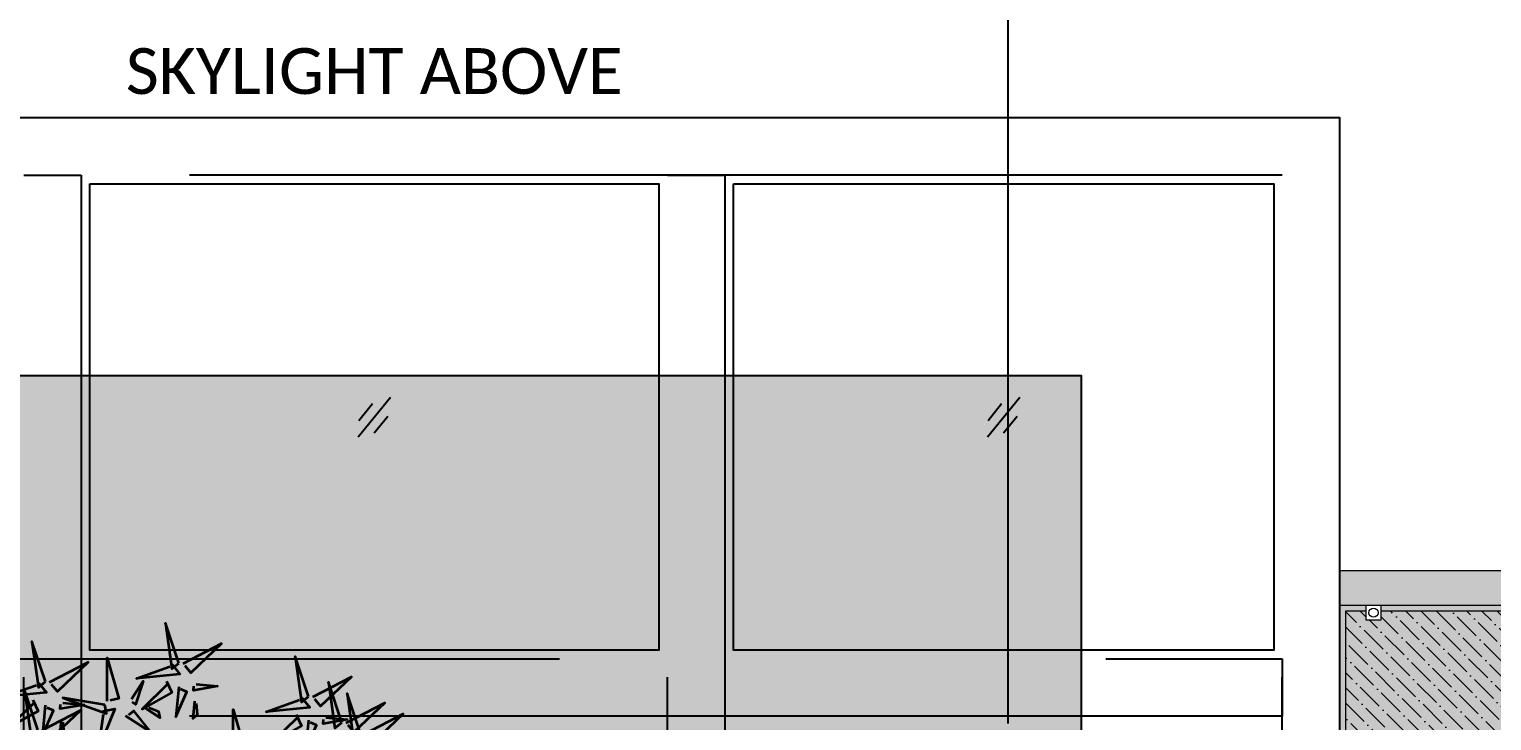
# Model space of a CAD drawing. Header units: millimetres. Extents: x -3567 to 83618, y -21481 to 19784.
# Drawn here: x 4691 to 7240, y 7134 to 8339 of the extents above; entities that cross this region are included whole.
import ezdxf
from ezdxf.enums import TextEntityAlignment as Align

# ---------------------------------------------------------------- set-up
doc = ezdxf.new("R2010")
doc.units = ezdxf.units.MM
doc.header["$LTSCALE"] = 150
doc.linetypes.add('ACAD_ISO10W100', pattern=[18, 12, -3, 0, -3])
doc.linetypes.add('DASHED', pattern=[19.05, 12.7, -6.35])
for name, color, linetype in [('ad-Elevation 10', 8, 'Continuous'), ('ad-Furniture', 8, 'Continuous'), ('ad-Glass Sectionline', 140, 'Continuous'), ('ad-Section Line', 2, 'Continuous'), ('ad-Text main', 7, 'Continuous')]:
    doc.layers.add(name, color=color, linetype=linetype)
doc.layers.add('ad-Landscape', color=7, linetype='Continuous', true_color=0x007f00)
doc.layers.add('ad-Landscape 2', color=7, linetype='Continuous', lineweight=35, true_color=0x264c00)
doc.styles.add('ARIAL', font='arial.ttf')
doc.styles.get("Standard").update_dxf_attribs({"font": 'calibril.ttf'})

# ---------------------------------------------------------------- blocks, each defined once
blk = doc.blocks.new('enuklfk')
at = {"layer": 'ad-Section Line', "linetype": 'ACAD_ISO10W100', "ltscale": 0.5}
blk.add_line((-3847.77, 0), (829.32, 0), dxfattribs=at)
at = {"layer": 'ad-Section Line', "linetype": 'Continuous', "style": 'ARIAL', "width": 0.8}
blk.add_attdef('SECTION-LETTER', text='', height=80, rotation=2340, dxfattribs=at).set_placement((916.85, 0), align=Align.MIDDLE)
blk = doc.blocks.new('zw$4759')
at = {"layer": 'ad-Section Line', "xscale": 4.313292429215453, "yscale": 4.313292429215453, "zscale": 4.313292429215453, "rotation": 90}
blk.add_blockref('enuklfk', (6397.4, -1540.2), dxfattribs=at)
blk = doc.blocks.new('zw$B417')
at = {"layer": 'ad-Furniture', "lineweight": 5, "ltscale": 1.8, "transparency": 33554559}
h = blk.add_hatch(color=256, dxfattribs=at)
h.dxf.hatch_style = 1
h.paths.add_polyline_path([(640, 300), (-640, 300), (-640, 254.3), (-630, 254.3), (-630, 290), (630, 290), (630, 254.3), (640, 254.3)])
h.paths.add_polyline_path([(-630, 227.9), (-640, 227.9), (-640, -227.9), (-630, -227.9)])
h.paths.add_polyline_path([(-630, -254.3), (-640, -254.3), (-640, -300), (640, -300), (640, -254.3), (630, -254.3), (630, -290), (-630, -290)])
h.paths.add_polyline_path([(640, 227.9), (630, 227.9), (630, -227.9), (640, -227.9)])
h = blk.add_hatch(color=256, dxfattribs=at)
h.dxf.hatch_style = 1
h.paths.add_polyline_path([(630, 227.9), (614.7, 227.9), (614.7, 254.3), (630, 254.3), (630, 290), (-630, 290), (-630, 254.3), (-614.7, 254.3), (-614.7, 227.9), (-630, 227.9), (-630, -227.9), (-614.7, -227.9), (-614.7, -254.3), (-630, -254.3), (-630, -290), (630, -290), (630, -254.3), (614.7, -254.3), (614.7, -227.9), (630, -227.9)])
at = {"layer": 'ad-Furniture', "lineweight": 5, "ltscale": 0.1, "transparency": 33554585}
h = blk.add_hatch(dxfattribs=at)
h.set_pattern_fill('ANSI36', color=256, scale=150)
h.set_pattern_definition([(45, (-630, -90), (9.9437, 36.4602), [46.875, -9.375, 0, -9.375])])
h.paths.add_polyline_path([(-630, -227.9), (-614.7, -227.9), (-614.7, -254.3), (-630, -254.3), (-630, -290), (630, -290), (630, -54.3), (614.7, -54.3), (614.7, -27.9), (630, -27.9), (630, 227.9), (614.7, 227.9), (614.7, 254.3), (630, 254.3), (630, 290), (-630, 290), (-630, 254.3), (-614.7, 254.3), (-614.7, 227.9), (-630, 227.9)])
at = {"layer": 'ad-Furniture', "lineweight": 5, "ltscale": 1.8, "transparency": 33554559}
h = blk.add_hatch(color=256, dxfattribs=at)
h.dxf.hatch_style = 1
h.paths.add_polyline_path([(700, 300), (640, 300), (640, -300), (700, -300)])
at = {"layer": 'ad-Furniture', "lineweight": 13, "ltscale": 1.8}
for p, q in [((700, 300), (-700, 300)), ((640, -300), (640, 300)), ((700, -300), (700, 300))]:
    blk.add_line(p, q, dxfattribs=at)
at = {"layer": 'ad-Furniture', "lineweight": 5, "ltscale": 1.8}
for points in [[(630, 254.3), (630, 290), (-630, 290), (-630, 254.3)], [(630, -227.9), (630, 227.9)]]:
    blk.add_lwpolyline(points, dxfattribs=at)
blk.add_lwpolyline([(640, 254.3), (614.7, 254.3), (614.7, 227.9), (640, 227.9)], close=True, dxfattribs=at)
blk.add_circle((627.3, 241.1), 8.08, dxfattribs=at)
blk = doc.blocks.new('bamboo')
at = {"layer": 'ad-Landscape 2'}
for points in [[(103.7, 1424.7), (54.4, 1572.3), (77.9, 1403.4), (103.7, 1424.7)], [(-387.8, 1356.5), (-437.1, 1504.1), (-413.6, 1335.2), (-387.8, 1356.5)], [(119.4, 1423.2), (261.4, 1496.7), (147.9, 1388.7), (126.6, 1414.5)], [(-372, 1355), (-230.1, 1428.5), (-343.6, 1320.5), (-364.9, 1346.4)], [(-160.7, 1284.9), (-160, 1444.8), (-116.9, 1294.1), (-149.7, 1287.2)], [(79.4, 1419.1), (107.8, 1384.6), (-52.4, 1368.4), (70.8, 1412)], [(581.6, 1302), (532.2, 1449.6), (555.7, 1280.7), (581.6, 1302)], [(-412.1, 1350.9), (-383.7, 1316.4), (-543.9, 1300.2), (-420.7, 1343.8)], [(-70.9, 1292.4), (-27.7, 1358.5), (-55.4, 1272.9), (-68.6, 1281.5)], [(57.7, 1357.7), (77.5, 1316.1), (-31.5, 1255.3), (64.8, 1349.1)], [(167.7, 1347.1), (246.3, 1339.5), (157.6, 1324.2), (159.1, 1340)], [(597.3, 1300.4), (739.2, 1374), (625.7, 1265.9), (604.4, 1291.8)], [(704.4, 1206.5), (655.1, 1354.1), (678.6, 1185.2), (704.4, 1206.5)], [(-415.1, 1179.2), (-464.4, 1326.8), (-440.9, 1157.9), (-415.1, 1179.2)], [(-169.3, 1271.7), (-323, 1296.4), (-162.4, 1238.9), (-169.3, 1271.7)], [(103.3, 1337.4), (92.8, 1227.4), (133.3, 1318.7), (110.4, 1328.8)], [(557.2, 1296.4), (585.7, 1261.9), (425.4, 1245.7), (548.6, 1289.3)], [(772.7, 1165.6), (723.3, 1313.2), (746.9, 1144.3), (772.7, 1165.6)], [(-433.8, 1289.5), (-414, 1248), (-523, 1187.1), (-426.7, 1280.9)], [(-399.4, 1177.7), (-257.4, 1251.3), (-370.9, 1143.2), (-392.2, 1169.1)], [(-388.2, 1269.3), (-398.7, 1159.2), (-358.2, 1250.5), (-381.1, 1260.6)], [(-323.8, 1278.9), (-245.2, 1271.3), (-333.9, 1256.1), (-332.4, 1271.8)], [(-175.7, 1247.6), (-131.9, 1256.8), (-191.9, 1107.3), (-173.4, 1236.6)], [(-92.2, 1230.9), (0.4, 1170.5), (-61.7, 1248.7), (-81.3, 1233.2)], [(-18, 1257.9), (35, 1223.4), (30.4, 1245.3), (-7, 1260.2)], [(161.7, 1284.2), (155.7, 1221.3), (172.9, 1235.5), (168.8, 1275.6)], [(303.5, 1094), (304.2, 1253.9), (347.3, 1103.2), (314.4, 1096.3)], [(720.2, 1205), (862.1, 1278.5), (748.6, 1170.5), (727.3, 1196.4)], [(-329.8, 1216), (-335.8, 1153.1), (-318.6, 1167.3), (-322.7, 1207.4)], [(535.5, 1235), (555.3, 1193.4), (446.4, 1132.5), (542.6, 1226.4)], [(581.2, 1214.7), (570.7, 1104.6), (611.1, 1195.9), (588.3, 1206.1)], [(645.6, 1224.3), (724.2, 1216.7), (635.4, 1201.5), (637, 1217.2)], [(788.4, 1164.1), (930.3, 1237.6), (816.9, 1129.6), (795.5, 1155.5)]]:
    blk.add_lwpolyline(points, dxfattribs=at)
blk = doc.blocks.new('zw$EEF9')
at = {"layer": 'ad-Glass Sectionline'}
for points in [[(-28.2, -34.6), (28.2, 34.6)], [(-26.8, -5.8), (-3.4, 23.4)], [(-0.3, -27.4), (23.6, 1.4)]]:
    blk.add_lwpolyline(points, dxfattribs=at)
blk = doc.blocks.new('$ZCDB_AUDIT_GENERATED_1E8537')
at = {"layer": 'ad-Elevation 10'}
blk.add_lwpolyline([(0, -2980), (3365, -2980), (3365, 0), (0, 0)], close=True, dxfattribs=at)
at = {"layer": 'ad-Elevation 10', "linetype": 'DASHED'}
for points in [[(100, -2880), (3265, -2880), (3265, -100), (100, -100)], [(1071.7, -100), (1171.7, -100), (1171.7, -2880), (1071.7, -2880)], [(2193.3, -100), (2293.3, -100), (2293.3, -2880), (2193.3, -2880)], [(100, -943.3), (3265, -943.3), (3265, -1043.3), (100, -1043.3)]]:
    blk.add_lwpolyline(points, close=True, dxfattribs=at)
at = {"layer": 'ad-Glass Sectionline', "transparency": 33554585}
for points in [[(1186.7, -115), (2178.3, -115), (2178.3, -928.3), (1186.7, -928.3)], [(2308.3, -115), (3250, -115), (3250, -928.3), (2308.3, -928.3)]]:
    blk.add_lwpolyline(points, close=True, dxfattribs=at)
for p in [(1682.5, -521.7), (2779.2, -521.7)]:
    blk.add_blockref('zw$EEF9', p)
blk = doc.blocks.new('$ZCDB_AUDIT_GENERATED_1E8529')
at = {"true_color": 0x7f5f3f, "transparency": 33554610}
h = blk.add_hatch(dxfattribs=at)
h.set_pattern_fill('DOTS', color=37, scale=20, angle=360)
h.set_pattern_definition([(360, (-800139.518, 271344.397), (15.875, 31.75), [0, -31.75])])
h.paths.add_polyline_path([(450, -2530), (2915, -2530), (2915, -450), (450, -450)])
at = {"layer": 'ad-Elevation 10'}
blk.add_lwpolyline([(450, -2530), (2915, -2530), (2915, -450), (450, -450)], close=True, dxfattribs=at)
blk.add_blockref('$ZCDB_AUDIT_GENERATED_1E8537', (0, 0))
at = {"layer": 'ad-Landscape', "linetype": 'Continuous', "xscale": 0.473259546584505, "yscale": 0.473259546584505, "zscale": 0.473259546584505}
blk.add_blockref('bamboo', (1292.6, -1624.9), dxfattribs=at)
at = {"layer": 'ad-Text main', "insert": (1682.5, 80.9), "char_height": 80, "width": 1164.819, "attachment_point": 5}
blk.add_mtext('SKYLIGHT ABOVE', dxfattribs=at)
blk = doc.blocks.new('zw$2927')
at = {"layer": 'ad-Furniture'}
for name, p, rotation in [('$ZCDB_AUDIT_GENERATED_1E8529', (-8510, -5435), 359.9999999999996), ('zw$B417', (-4845, -6925), 90)]:
    blk.add_blockref(name, p, dxfattribs=dict(at, rotation=rotation))
blk = doc.blocks.new('1625_East Villa')
at = {"layer": 'ad-Furniture', "rotation": 360}
blk.add_blockref('zw$2927', (12120, 13620), dxfattribs=at)

msp = doc.modelspace()

# ---------------------------------------------------------------- block references
msp.add_blockref('1625_East Villa', (0, 0))

# ---------------------------------------------------------------- next in the draw order: block references
msp.add_blockref('zw$4759', (0, 13620))

doc.saveas('drawing.dxf')
